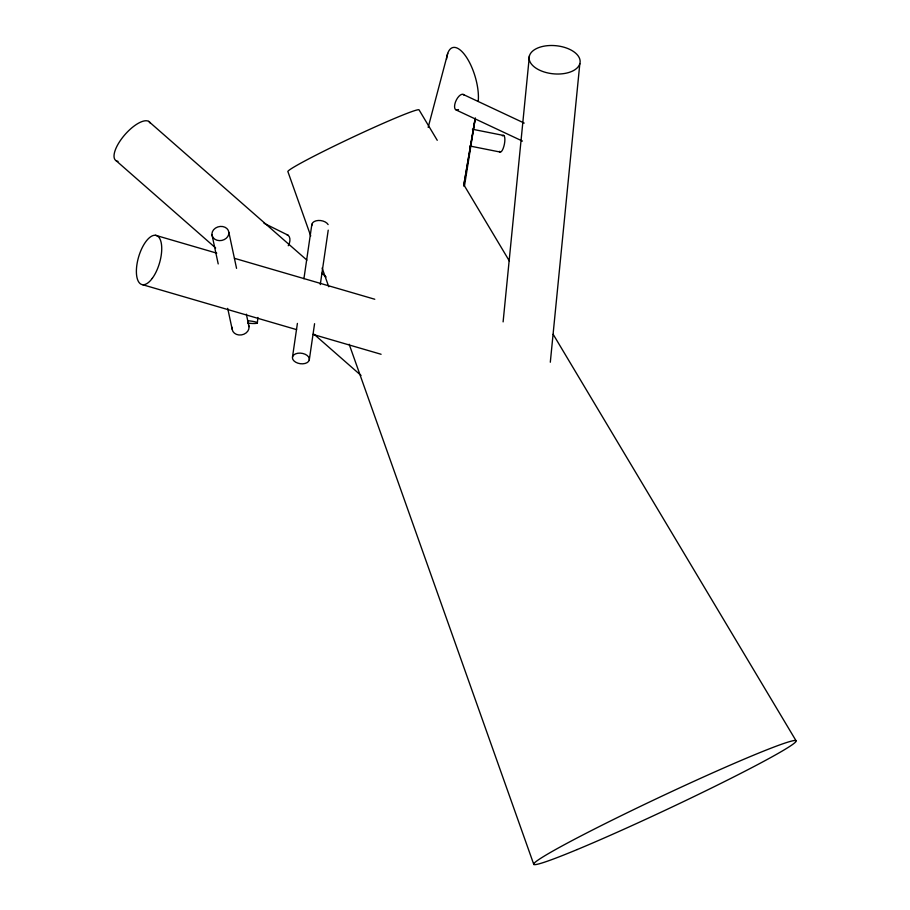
<?xml version="1.0" encoding="UTF-8"?>
<svg xmlns="http://www.w3.org/2000/svg" width="910" height="910" viewBox="0 0 910 910"><rect width="100%" height="100%" fill="white"/><g stroke="black" fill="none" stroke-linecap="round" stroke-linejoin="round"><path stroke-width="1.36" d="M503.105 321.89L529.404 55.874M550.311 362.226L579.829 63.666A25.594 14.116 5.6 0 0 545.386 45.932A25.594 14.116 5.6 0 0 538.629 69.706A25.594 14.116 5.6 0 0 579.829 63.666M257.325 323.073L257.905 317.465M292.508 356.936L297.399 323.425M303.917 278.744L311.868 224.281M309.275 360.007A8.531 5.278 8.3 0 0 297.786 353.251A8.531 5.278 8.3 0 0 295.613 362.157A8.531 5.278 8.3 0 0 309.275 360.007L314.576 323.698M320.274 284.602L328.226 230.15M464.544 185.606L475.236 118.459M463.69 185.629L475.111 118.459M463.69 185.879L475.361 118.061M428.178 127.377L447.743 53.383M472.404 129.231L503.765 135.488M469.856 146.01L499.863 151.993M155.439 235.269L216.751 253.151M234.462 258.315L374.784 299.253M142.677 284.728L296.626 329.636M312.972 334.402L381.097 354.274M463.031 94.378L524.217 123.089M456.172 109.985L522.454 141.084M264.036 223.28L287.981 235.155M148.671 121.383L306.875 260.101M321.844 273.227L326.121 276.97M116.252 160.808L215.659 247.975M314.007 334.209L361.042 375.455M437.244 140.311L419.021 109.803A72.527 3.538 -25.2 0 0 349.929 138.525A72.527 3.538 -25.2 0 0 287.935 171.728L310.72 235.929M464.225 185.458L509.429 261.102M553.178 334.323L795.988 740.649M322.117 268.018L328.76 286.741M349.167 344.253L533.817 864.5M228.842 232.266A8.531 7.041 -12.1 0 1 216.921 240.217A8.531 7.041 -12.1 0 1 215.465 228.091A8.531 7.041 -12.1 0 1 228.842 232.266L236.554 268.359M246.348 314.166L249.01 326.656M211.984 234.78L218.207 263.934M227.705 308.353L232.152 329.181M446.537 59.195A34.125 13.297 73.4 0 1 464.93 55.066A34.125 13.297 73.4 0 1 478.216 101.454M118.027 161.377A25.594 9.919 -48.8 0 1 124.363 135.294A25.594 9.919 -48.8 0 1 150.4 123.339M286.65 234.564A8.531 5.551 -63.6 0 1 288.265 245.734M458.492 109.541A8.531 3.879 -64.9 0 1 455.478 101.988A8.531 3.879 -64.9 0 1 463.873 94.959M247.929 320.741A8.531 1.194 5.9 0 1 257.416 322.925A8.531 1.194 5.9 0 1 247.702 323.107M248.51 324.893A8.531 7.041 -12.1 0 1 241.423 334.914A8.531 7.041 -12.1 0 1 232.221 327.327M311.823 225.669A8.531 5.278 8.3 0 1 318.204 220.482A8.531 5.278 8.3 0 1 328.135 224.577M502.331 135.863A8.531 2.605 -78.7 0 1 504.402 144.133A8.531 2.605 -78.7 0 1 499.317 151.333M577.236 849.53A145.043 7.087 -25.2 0 0 793.361 743.914A145.043 7.087 -25.2 0 0 624.112 814.268A145.043 7.087 -25.2 0 0 577.236 849.53M152.277 278.358A25.594 10.886 -73.7 0 0 158.056 236.429A25.594 10.886 -73.7 0 0 136.83 265.208A25.594 10.886 -73.7 0 0 152.277 278.358"/></g></svg>
